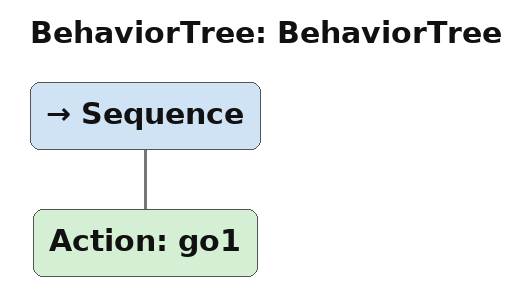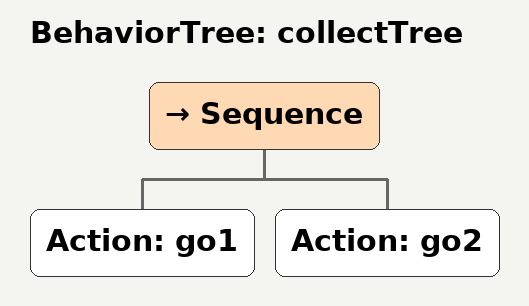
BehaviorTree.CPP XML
<?xml version="1.0"?>
<root main_tree_to_execute="MainTree">
    <BehaviorTree ID="BehaviorTree">
        <Sequence>
            <Action ID="go1"/>
        </Sequence>
    </BehaviorTree>
    <BehaviorTree ID="collectTree">
        <Sequence>
            <Action ID="go1"/>
            <Action ID="go2"/>
        </Sequence>
    </BehaviorTree>
</root>
